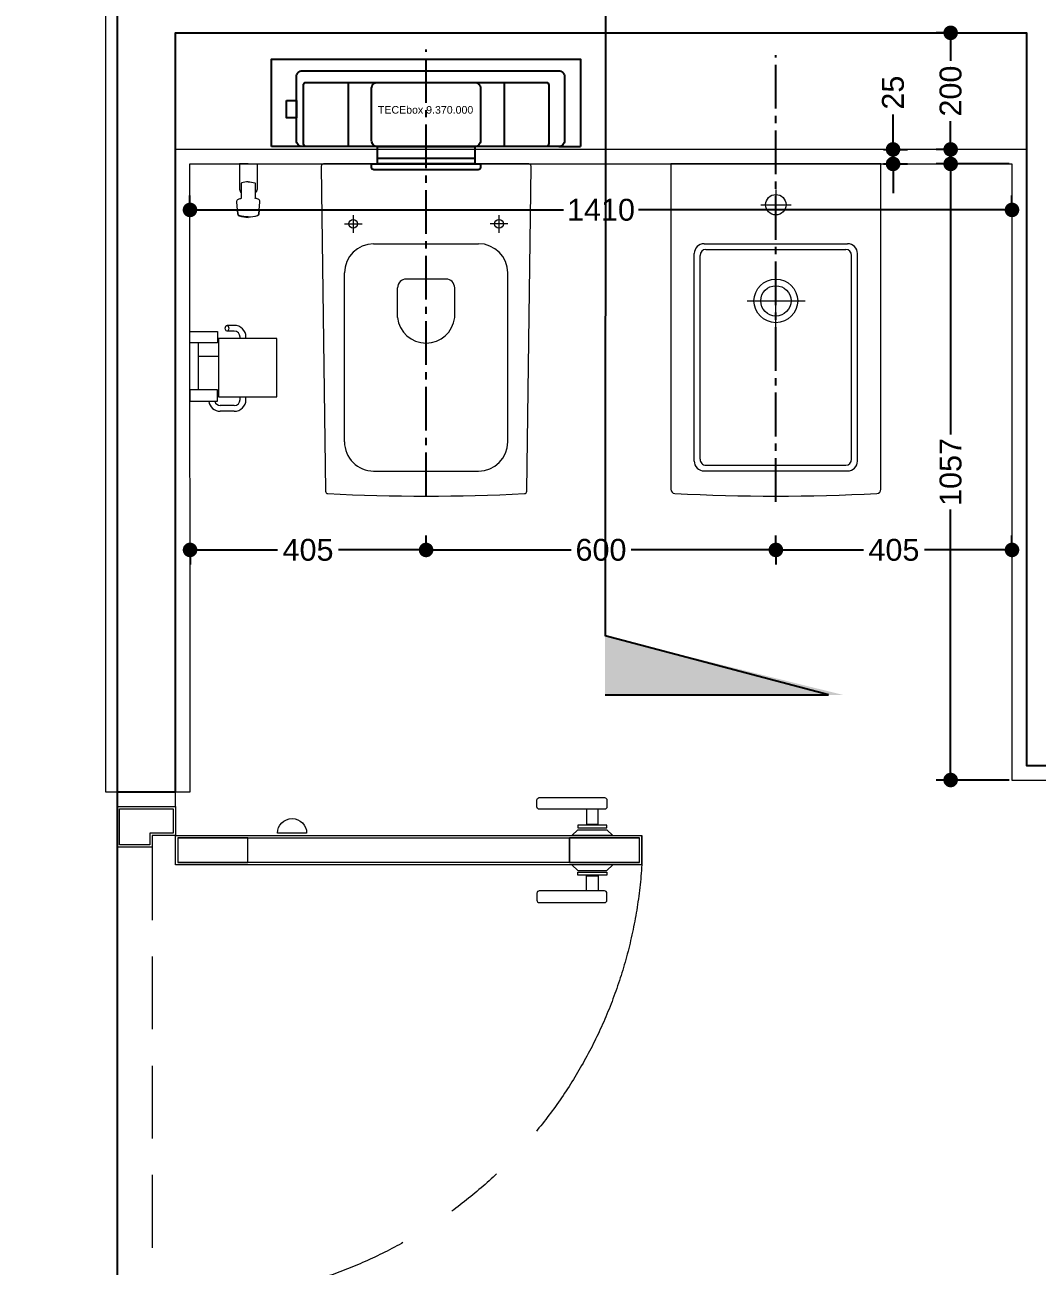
# Model space of a CAD drawing. Header units: inches. Extents: x -12478 to 399182, y -16583 to 525552.
# Drawn here: x 56256 to 57992, y 4133 to 6263 of the extents above; entities that cross this region are included whole.
import ezdxf

# ---------------------------------------------------------------- set-up
doc = ezdxf.new("R2010")
doc.units = ezdxf.units.IN
doc.header["$LTSCALE"] = 1000
doc.header["$MEASUREMENT"] = 0
for name, pattern in [('ACAD_ISO04W100', [30, 24, -3, 0, -3]), ('CENTER', [2, 1.25, -0.25, 0.25, -0.25]), ('CENTER2', [1.125, 0.75, -0.125, 0.125, -0.125]), ('HIDDEN2', [0.1875, 0.125, -0.0625])]:
    doc.linetypes.add(name, pattern=pattern)
for name, color, linetype in [('8', 8, 'Continuous'), ('A-ANNO-TXT3', 252, 'Continuous'), ('A-WALL', 7, 'Continuous'), ('Layer1', 1, 'Continuous'), ('P-SANITARY', 8, 'Continuous')]:
    doc.layers.add(name, color=color, linetype=linetype)
for name, color, linetype, lineweight in [('A-DOOR', 134, 'Continuous', 18), ('A-WALL-TILE', 8, 'Continuous', 9), ('CQ Marble', 6, 'Continuous', 0), ('CQ Sanitary', 253, 'Continuous', 0), ('Sanitary', 253, 'Continuous', 0)]:
    doc.layers.add(name, color=color, linetype=linetype, lineweight=lineweight)
doc.styles.add('Annotative', font='arial.ttf')
doc.styles.get("Standard").update_dxf_attribs({"font": 'arial.ttf'})
doc.dimstyles.new('chester 25', dxfattribs={"dimscale": 0.25, "dimtxt": 150, "dimasz": 100, "dimexe": 100, "dimexo": 20, "dimgap": 40, "dimtad": 0, "dimdec": 0, "dimzin": 0, "dimdsep": 46, "dimtxsty": 'Standard', "dimblk": 'DOT', "dimcen": 100, "dimclrd": 1, "dimclre": 1, "dimclrt": 3, "dimadec": 0, "dimazin": 0, "dimtfac": 1, "dimtdec": 0, "dimtofl": 0, "dimtmove": 0, "dimatfit": 3, "dimfxl": 1, "dimtolj": 1, "dimtzin": 0, "dimlwd": -1, "dimarcsym": 0})

# ---------------------------------------------------------------- blocks, each defined once
blk = doc.blocks.new('*U120')
for p, q in [((350, 1000), (350, 200)), ((400, 1000), (350, 1000)), ((350, 1000), (400, 1000)), ((354, 996), (354, 204)), ((354, 996), (396, 996)), ((396, 204), (396, 996)), ((400, 200), (400, 1000)), ((400, 1000), (400, 1000)), ((354, 876), (396, 876)), ((350, 200), (400, 200))]:
    blk.add_line(p, q)
at = {"color": 253, "linetype": 'HIDDEN2'}
for p, q in [((380, 160), (-380, 160)), ((-380, 100), (380, 100))]:
    blk.add_line(p, q, dxfattribs=at)
at = {"flags": 128}
for points in [[(396, 876), (354, 876), (354, 996), (396, 996)], [(396, 204), (354, 204), (354, 324), (396, 324)]]:
    blk.add_lwpolyline(points, close=True, dxfattribs=at)
for points in [[(305, 936), (305, 824, -0.414214), (301, 820), (289, 820, -0.414214), (285, 824), (285, 936, -0.414214), (289, 940), (301, 940, -0.414214)], [(445, 936), (445, 824, 0.414214), (449, 820), (461, 820, 0.414214), (465, 824), (465, 936, 0.414214), (461, 940), (449, 940, 0.414214)]]:
    blk.add_lwpolyline(points, format="xyb", close=True)
for points in [[(337, 940), (332, 940), (332, 890), (337, 890)], [(350, 950), (350, 880), (340, 890), (340, 940)], [(400, 950), (400, 880), (410, 890), (410, 940)], [(413, 940), (418, 940), (418, 890), (413, 890)], [(330.7, 925), (305, 925), (305, 905), (330.7, 905)], [(419.3, 925), (445, 925), (445, 905), (419.3, 905)], [(-450, 200), (-400, 200), (-400, 160), (-380, 160), (-380, 100), (-450, 100)], [(-446, 196), (-404, 196), (-404, 156), (-384, 156), (-384, 104), (-446, 104)], [(450, 200), (400, 200), (400, 160), (380, 160), (380, 100), (450, 100)], [(446, 196), (404, 196), (404, 156), (384, 156), (384, 104), (446, 104)]]:
    blk.add_lwpolyline(points, close=True)
at = {"linetype": 'CENTER', "ltscale": 0.4}
blk.add_arc((402.3, 199.4), 802.3, 93.7386, 179.9566, dxfattribs=at)
blk = doc.blocks.new('360x570 wc-flat-1')
for p, q in [((-144759, 73718.4), (-144759, 73688.1)), ((-144384.9, 73718.2), (-144674.9, 73718.2)), ((-144774.2, 73703.2), (-144743.9, 73703.2)), ((-144724.9, 73488.2), (-144724.9, 73668.2)), ((-144334.9, 73488.2), (-144334.9, 73668.2)), ((-144598.4, 73627.2), (-144649.3, 73627.2)), ((-144664.3, 73612.2), (-144664.3, 73544.2)), ((-144598.4, 73529.2), (-144649.3, 73529.2)), ((-144774.2, 73453.2), (-144743.9, 73453.2)), ((-144759, 73438.1), (-144759, 73468.4)), ((-144384.9, 73438.2), (-144674.9, 73438.2))]:
    blk.add_line(p, q)
at = {"flags": 128}
blk.add_lwpolyline([(-144861.8, 73402.2, 0.414214), (-144857.8, 73398.2), (-144856.8, 73398.2), (-144301.4, 73405.7), (-144300.2, 73405.7, 0.39943), (-144296.2, 73409.5, 0.026126), (-144296.2, 73746.9, 0.39943), (-144300.2, 73750.7), (-144301.4, 73750.7), (-144856.8, 73758.2), (-144857.8, 73758.2, 0.414214), (-144861.8, 73754.2)], format="xyb", close=True, dxfattribs=at)
for centre in [(-144759, 73703.2), (-144759, 73453.2)]:
    blk.add_circle(centre, 7.5)
for centre, radius, start, end in [((-144674.9, 73668.2), 50, 90, 180), ((-144384.9, 73668.2), 50, 0, 90), ((-144649.3, 73612.2), 15, 90, 180), ((-144603.6, 73578.2), 49.3, 276.0722, 83.9278), ((-144649.3, 73544.2), 15, 180, 270), ((-144674.9, 73488.2), 50, 180, 270), ((-144384.9, 73488.2), 50, 270, 0)]:
    blk.add_arc(centre, radius, start, end)
blk = doc.blocks.new('360x570 bidet-flat-1')
for p, q in [((-141909.1, 72101.4), (-142265.1, 72101.4)), ((-141912.1, 72091.4), (-142262.1, 72091.4)), ((-142282.1, 71838.4), (-142282.1, 72084.4)), ((-142272.1, 71841.4), (-142272.1, 72081.4)), ((-141902.1, 71841.4), (-141902.1, 72081.4)), ((-141892.1, 71838.4), (-141892.1, 72084.4)), ((-141912.1, 71831.4), (-142262.1, 71831.4)), ((-141909.1, 71821.4), (-142265.1, 71821.4))]:
    blk.add_line(p, q)
at = {"ltscale": 30}
for p, q in [((-142184, 71912.2), (-142184, 72011.6)), ((-142349, 71935.4), (-142349, 71987.4)), ((-142375, 71961.4), (-142323, 71961.4)), ((-142133.2, 71961.4), (-142233.2, 71961.4))]:
    blk.add_line(p, q, dxfattribs=at)
at = {"flags": 128}
blk.add_lwpolyline([(-142419, 71781.4), (-141860.6, 71781.4, 0.399035), (-141853.6, 71788.1, 0.026808), (-141853.6, 72134.8, 0.399035), (-141860.6, 72141.4), (-142419, 72141.4)], format="xyb", close=True, dxfattribs=at)
for centre, radius in [((-142349, 71961.4), 17.5), ((-142184, 71961.4), 37.5), ((-142184, 71961.4), 26)]:
    blk.add_circle(centre, radius)
for centre, radius, start, end in [((-142265.1, 72084.4), 17, 90, 180), ((-142262.1, 72081.4), 10, 90, 180), ((-141912.1, 72081.4), 10, 0, 90), ((-141909.1, 72084.4), 17, 0, 90), ((-142265.1, 71838.4), 17, 180, 270), ((-142262.1, 71841.4), 10, 180, 270), ((-141912.1, 71841.4), 10, 270, 0), ((-141909.1, 71838.4), 17, 270, 0)]:
    blk.add_arc(centre, radius, start, end)
blk = doc.blocks.new('_Dot')
at = {"color": 0, "linetype": 'ByBlock', "lineweight": -2}
blk.add_line((-0.5, 0), (-1, 0), dxfattribs=at)
at = {"color": 0, "linetype": 'ByBlock', "const_width": 0.5}
blk.add_lwpolyline([(-0.25, 0, 1), (0.25, 0, 1)], format="xyb", close=True, dxfattribs=at)
blk = doc.blocks.new('*D407')
at = {"layer": '8', "color": 1, "lineweight": -2, "transparency": 16777216}
for p, q in [((56539.3, 5950.5), (56539.3, 5970.6)), ((57949.3, 5950.6), (57949.3, 5970.6))]:
    blk.add_line(p, q, dxfattribs=at)
at = {"layer": '8', "color": 1, "transparency": 16777216}
for p, q in [((56564.3, 5945.6), (57180.2, 5945.6)), ((57924.3, 5945.6), (57308.5, 5945.6))]:
    blk.add_line(p, q, dxfattribs=at)
at = {"layer": 'Defpoints', "color": 0, "transparency": 16777216}
for p in [(56539.3, 5945.5), (57949.3, 5945.6, 0), (57949.3, 5945.6)]:
    blk.add_point(p, dxfattribs=at)
at = {"layer": '8', "color": 1, "transparency": 16777216, "xscale": 25, "yscale": 25, "zscale": 25, "rotation": 180}
blk.add_blockref('_Dot', (56539.3, 5945.6), dxfattribs=at)
at = {"layer": '8', "color": 1, "transparency": 16777216, "xscale": 25, "yscale": 25, "zscale": 25}
blk.add_blockref('_Dot', (57949.3, 5945.6), dxfattribs=at)
at = {"layer": '8', "color": 3, "transparency": 16777216, "insert": (57244.3, 5945.6), "char_height": 37.5, "attachment_point": 5}
blk.add_mtext('\\A1;1410', dxfattribs=at)
blk = doc.blocks.new('*D408')
at = {"layer": '8', "color": 1, "lineweight": -2, "transparency": 16777216}
for p, q in [((56944.3, 5367.1), (56944.3, 5387.1)), ((57544.3, 5367.1), (57544.3, 5387.1))]:
    blk.add_line(p, q, dxfattribs=at)
at = {"layer": '8', "color": 1, "transparency": 16777216}
for p, q in [((56969.3, 5362.1), (57192.9, 5362.1)), ((57519.3, 5362.1), (57295.8, 5362.1))]:
    blk.add_line(p, q, dxfattribs=at)
at = {"layer": 'Defpoints', "color": 0, "transparency": 16777216}
for p in [(56944.3, 5362.1), (57544.3, 5362.1), (57544.3, 5362.1)]:
    blk.add_point(p, dxfattribs=at)
at = {"layer": '8', "color": 1, "transparency": 16777216, "xscale": 25, "yscale": 25, "zscale": 25, "rotation": 180}
blk.add_blockref('_Dot', (56944.3, 5362.1), dxfattribs=at)
at = {"layer": '8', "color": 1, "transparency": 16777216, "xscale": 25, "yscale": 25, "zscale": 25}
blk.add_blockref('_Dot', (57544.3, 5362.1), dxfattribs=at)
at = {"layer": '8', "color": 3, "transparency": 16777216, "insert": (57244.3, 5362.1), "char_height": 37.5, "attachment_point": 5}
blk.add_mtext('\\A1;600', dxfattribs=at)
blk = doc.blocks.new('WC paper holder')
at = {"layer": 'CQ Sanitary'}
for p, q in [((9823.6, 5747.5, 0), (9811.1, 5747.5, 0)), ((9823.6, 5737.5, 0), (9811.1, 5737.5, 0)), ((9833.6, 5725, 0), (9833.6, 5727.7, 0)), ((9843.6, 5725, 0), (9843.6, 5727.9, 0)), ((9761.7, 5694.4, 0), (9796.6, 5694.4, 0)), ((9833.6, 5619.7, 0), (9833.6, 5625, 0)), ((9843.6, 5619.7, 0), (9843.6, 5625, 0)), ((9823.6, 5610, 0), (9799.6, 5610, 0)), ((9823.6, 5600, 0), (9799.6, 5600, 0))]:
    blk.add_line(p, q, dxfattribs=at)
at = {"layer": 'CQ Sanitary', "elevation": 0}
for points in [[(9794.6, 5717.3), (9747.6, 5717.3), (9747.6, 5736.8), (9794.6, 5736.8)], [(9796.6, 5625), (9896.6, 5625), (9896.6, 5725), (9796.6, 5725)], [(9794.6, 5636.7), (9747.6, 5636.7), (9747.6, 5617.2), (9794.6, 5617.2)]]:
    blk.add_lwpolyline(points, close=True, dxfattribs=at)
for points in [[(9761.7, 5717.3), (9761.7, 5636.7)], [(9761.7, 5717.3), (9761.7, 5715.3)]]:
    blk.add_lwpolyline(points, dxfattribs=at)
at = {"layer": 'CQ Sanitary'}
for centre, radius, start, end in [((9823.6, 5727.5, 0), 20, 0, 90), ((9823.6, 5727.5, 0), 10, 0, 90), ((9799.6, 5620, 0), 20, 188.1629, 270), ((9799.6, 5620, 0), 10, 196.4976, 270), ((9823.6, 5620, 0), 10, 270, 0), ((9823.6, 5620, 0), 20, 270, 0)]:
    blk.add_arc(centre, radius, start, end, dxfattribs=at)
blk.add_ellipse((9811.1, 5742.5, 0), major_axis=(0, 5), ratio=0.599997, dxfattribs=at)
blk = doc.blocks.new('*D396')
at = {"layer": '8', "color": 1, "lineweight": -2, "transparency": 16777216}
for p, q in [((56944.3, 5367.1), (56944.3, 5387.1)), ((56539.4, 5357.1), (56539.4, 5337.1))]:
    blk.add_line(p, q, dxfattribs=at)
at = {"layer": '8', "color": 1, "transparency": 16777216}
for p, q in [((56564.4, 5362.1), (56689.5, 5362.1)), ((56919.3, 5362.1), (56794.2, 5362.1))]:
    blk.add_line(p, q, dxfattribs=at)
at = {"layer": 'Defpoints', "color": 0, "transparency": 16777216}
for p in [(56539.4, 5362.1, 0), (56539.4, 5362.1), (56944.3, 5362.1, 0)]:
    blk.add_point(p, dxfattribs=at)
at = {"layer": '8', "color": 1, "transparency": 16777216, "xscale": 25, "yscale": 25, "zscale": 25, "rotation": 180}
blk.add_blockref('_Dot', (56539.4, 5362.1), dxfattribs=at)
at = {"layer": '8', "color": 1, "transparency": 16777216, "xscale": 25, "yscale": 25, "zscale": 25}
blk.add_blockref('_Dot', (56944.3, 5362.1), dxfattribs=at)
at = {"layer": '8', "color": 3, "transparency": 16777216, "insert": (56741.8, 5362.1), "char_height": 37.5, "attachment_point": 5}
blk.add_mtext('\\A1;405', dxfattribs=at)
blk = doc.blocks.new('*D416')
at = {"layer": '8', "color": 1, "lineweight": -2, "transparency": 16777216}
for p, q in [((57844.8, 6249.5), (57819.1, 6249.5)), ((57844.8, 6049.4), (57819.1, 6049.4))]:
    blk.add_line(p, q, dxfattribs=at)
at = {"layer": '8', "color": 1, "transparency": 16777216}
for p, q in [((57844.1, 6224.5), (57844.1, 6201.2)), ((57844.1, 6074.4), (57844.1, 6097.8))]:
    blk.add_line(p, q, dxfattribs=at)
at = {"layer": 'Defpoints', "color": 0, "transparency": 16777216}
for p in [(57844.1, 6249.5), (57849.8, 6249.5, 0), (57849.8, 6049.4, 0)]:
    blk.add_point(p, dxfattribs=at)
at = {"layer": '8', "color": 1, "transparency": 16777216, "xscale": 25, "yscale": 25, "zscale": 25}
for p, rotation in [((57844.1, 6249.5), 90), ((57844.1, 6049.4), 270)]:
    blk.add_blockref('_Dot', p, dxfattribs=dict(at, rotation=rotation))
at = {"layer": '8', "color": 3, "transparency": 16777216, "insert": (57844.1, 6149.5), "char_height": 37.5, "attachment_point": 5, "rotation": 90}
blk.add_mtext('\\A1;200', dxfattribs=at)
blk = doc.blocks.new('HG-bidette ablution spray 32129000 top')
at = {"color": 0, "linetype": 'Continuous'}
for points in [[(-58.3, -15.5), (-73.3, -15.5), (-73.3, -58.8, 0.230942), (-70.3, -65)], [(-58.3, -15.5), (-43.3, -15.5), (-43.3, -58.8, -0.230942), (-46.3, -65)], [(-58.3, -46.2, 0.078892), (-69.6, -48, 0.156844), (-70.3, -48.8), (-70.3, -74.4)], [(-58.3, -46.2, -0.078892), (-47, -48, -0.156844), (-46.3, -48.8), (-46.3, -74.4)], [(-58.3, -106.6, -0.081202), (-73.9, -104.1, -0.215294), (-76.3, -101.6), (-78.2, -80.3, -0.311261), (-75, -76), (-75, -76, -0.06943), (-69.7, -74.3), (-69.7, -74.3)], [(-58.3, -106.6, 0.081202), (-42.7, -104.1, 0.215294), (-40.3, -101.6), (-38.4, -80.3, 0.311261), (-41.6, -76), (-41.6, -76, 0.06943), (-46.9, -74.3), (-46.9, -74.3)], [(-76.9, -94.9), (-76.4, -101.9, 0.258672), (-73.9, -104.7, 0.081315), (-58.3, -107.2, 0.081315)], [(-39.7, -94.9), (-40.3, -101.9, -0.258672), (-42.7, -104.7, -0.081315), (-58.3, -107.2, -0.081315)]]:
    blk.add_lwpolyline(points, format="xyb", dxfattribs=at)
blk = doc.blocks.new('TECEbox')
for p, q in [((4538.6, -203.9), (4538.6, -313.9)), ((4806.4, -203.9), (4806.4, -313.9)), ((4467, -313.9), (4407.5, -313.9)), ((4900, -313.9), (4937.5, -313.9)), ((4589, -333.9), (4756, -333.9))]:
    blk.add_line(p, q)
blk.add_lwpolyline([(4407.5, -313.9), (4407.5, -163.9), (4937.5, -163.9), (4937.5, -313.9)])
for points in [[(4450.3, -303.9), (4450.3, -193.9, -0.414214), (4460.3, -183.9), (4900, -183.9, -0.414214), (4910, -193.9), (4910, -303.9, -0.414214), (4900, -313.9), (4460.3, -313.9, -0.414214)], [(4467, -203.9), (4878.1, -203.9, -0.414214), (4883.1, -208.9), (4883.1, -308.9, -0.414214), (4878.1, -313.9), (4467, -313.9, -0.414214), (4462, -308.9), (4462, -208.9, -0.414214)], [(4589, -203.9), (4756, -203.9, -0.414214), (4766, -213.9), (4766, -303.9, -0.414214), (4756, -313.9), (4589, -313.9, -0.414214), (4579, -303.9), (4579, -213.9, -0.414214)], [(4579, -349.9), (4579, -343.9), (4766, -343.9), (4766, -349.9, -0.414214), (4762, -353.9), (4583, -353.9, -0.414214)]]:
    blk.add_lwpolyline(points, format="xyb", close=True)
for points in [[(4433.3, -235.1), (4450.3, -235.1), (4450.3, -264.6), (4433.3, -264.6)], [(4589, -313.9), (4756, -313.9), (4756, -343.9), (4589, -343.9)]]:
    blk.add_lwpolyline(points, close=True)
at = {"insert": (4572.9, -244.6), "char_height": 13, "attachment_point": 1, "style": 'Annotative'}
blk.add_mtext_dynamic_manual_height_columns('\\pxqc,t9;TECEbox 9.370.000', width=197.506, gutter_width=12.5, heights=[0], dxfattribs=at)
blk = doc.blocks.new('*D400')
at = {"layer": '8', "color": 1, "lineweight": -2, "transparency": 16777216}
for p, q in [((57949.3, 5367.1), (57949.3, 5387.1)), ((57544.3, 5357.1), (57544.3, 5337.1))]:
    blk.add_line(p, q, dxfattribs=at)
at = {"layer": '8', "color": 1, "transparency": 16777216}
for p, q in [((57569.3, 5362.1), (57694.5, 5362.1)), ((57924.3, 5362.1), (57799.2, 5362.1))]:
    blk.add_line(p, q, dxfattribs=at)
at = {"layer": 'Defpoints', "color": 0, "transparency": 16777216}
for p in [(57544.3, 5362.1, 0), (57544.3, 5362.1), (57949.3, 5362.1, 0)]:
    blk.add_point(p, dxfattribs=at)
at = {"layer": '8', "color": 1, "transparency": 16777216, "xscale": 25, "yscale": 25, "zscale": 25, "rotation": 180}
blk.add_blockref('_Dot', (57544.3, 5362.1), dxfattribs=at)
at = {"layer": '8', "color": 1, "transparency": 16777216, "xscale": 25, "yscale": 25, "zscale": 25}
blk.add_blockref('_Dot', (57949.3, 5362.1), dxfattribs=at)
at = {"layer": '8', "color": 3, "transparency": 16777216, "insert": (57746.8, 5362.1), "char_height": 37.5, "attachment_point": 5}
blk.add_mtext('\\A1;405', dxfattribs=at)
blk = doc.blocks.new('*D423')
at = {"layer": '8', "color": 1, "lineweight": -2, "transparency": 16777216}
for p, q in [((57944.3, 6024.5), (57819.1, 6024.5)), ((57944.3, 4967.3), (57819.1, 4967.3))]:
    blk.add_line(p, q, dxfattribs=at)
at = {"layer": '8', "color": 1, "transparency": 16777216}
for p, q in [((57844.1, 5999.5), (57844.1, 5560.1)), ((57844.1, 4992.3), (57844.1, 5431.6))]:
    blk.add_line(p, q, dxfattribs=at)
at = {"layer": 'Defpoints', "color": 0, "transparency": 16777216}
for p in [(57844.1, 6024.5), (57949.3, 6024.5, 0), (57949.3, 4967.3, 0)]:
    blk.add_point(p, dxfattribs=at)
at = {"layer": '8', "color": 1, "transparency": 16777216, "xscale": 25, "yscale": 25, "zscale": 25}
for p, rotation in [((57844.1, 6024.5), 90), ((57844.1, 4967.3), 270)]:
    blk.add_blockref('_Dot', p, dxfattribs=dict(at, rotation=rotation))
at = {"layer": '8', "color": 3, "transparency": 16777216, "insert": (57844.1, 5495.9), "char_height": 37.5, "attachment_point": 5, "rotation": 90}
blk.add_mtext('\\A1;1057', dxfattribs=at)
blk = doc.blocks.new('*D402')
at = {"layer": '8', "color": 1, "transparency": 16777216}
for p, q in [((57745.3, 6074.4), (57745.3, 6109.4)), ((57745.3, 5999.5), (57745.3, 5974.5))]:
    blk.add_line(p, q, dxfattribs=at)
at = {"layer": '8', "color": 1, "lineweight": -2, "transparency": 16777216}
for p, q in [((57728.7, 6049.4), (57770.3, 6049.4)), ((57728.7, 6024.5), (57770.3, 6024.5))]:
    blk.add_line(p, q, dxfattribs=at)
at = {"layer": 'Defpoints', "color": 0, "transparency": 16777216}
for p in [(57723.7, 6049.4, 0), (57723.7, 6024.5), (57745.3, 6024.5)]:
    blk.add_point(p, dxfattribs=at)
at = {"layer": '8', "color": 1, "transparency": 16777216, "xscale": 25, "yscale": 25, "zscale": 25}
for p, rotation in [((57745.3, 6049.4), 270), ((57745.3, 6024.5), 90)]:
    blk.add_blockref('_Dot', p, dxfattribs=dict(at, rotation=rotation))
at = {"layer": '8', "color": 3, "transparency": 16777216, "insert": (57745.3, 6146.8), "char_height": 37.5, "attachment_point": 5, "rotation": 90}
blk.add_mtext('\\A1;25', dxfattribs=at)

msp = doc.modelspace()

# ---------------------------------------------------------------- hatches: boundary and pattern name
at = {"layer": 'Layer1'}
msp.add_hatch(color=256, dxfattribs=at).paths.add_polyline_path([(57659.2, 5113.4), (57251.2, 5214.6), (57251.2, 5113.4)])

# ---------------------------------------------------------------- linework, layer by layer
at = {"layer": '8', "color": 1, "elevation": 0}
msp.add_lwpolyline([(57289.4, 1649.5), (54414.4, 1649.6), (54414.4, 6349.5), (49889.3, 6349.5), (49889.3, 12344.5), (59789.3, 12344.5), (59789.3, 6349.5), (56414.3, 6349.5), (56414.3, 3040.9), (57289.4, 3040.9), (57289.4, 1649.5)], dxfattribs=at)
at = {"layer": 'A-ANNO-TXT3', "linetype": 'CENTER2', "ltscale": 0.1}
for p, q in [((56944.3, 5454.5, 0), (56944.3, 6221.1, 0)), ((57544.3, 5444.5, 0), (57544.3, 6211.1, 0))]:
    msp.add_line(p, q, dxfattribs=at)
at = {"layer": 'A-DOOR', "elevation": 0}
msp.add_lwpolyline([(56414.4, 4921.9), (56514.4, 4921.9), (56514.4, 4946.9), (56414.4, 4946.9)], close=True, dxfattribs=at)
msp.add_lwpolyline([(56739.4, 4876), (56689.4, 4876, -1)], format="xyb", close=True, dxfattribs=at)
at = {"layer": 'A-WALL', "elevation": 0}
msp.add_lwpolyline([(60131, 8586), (60139.3, 9914.6), (59789.3, 9914.6), (59789.3, 6349.5), (56414.3, 6349.5), (56414.3, 6349.5), (56414.3, 6349.5), (56414.3, 6149.5), (56414.3, 6149.5), (56414.4, 4947), (56514.4, 4947), (56514.3, 6249.5), (57974.3, 6249.5), (57974.3, 4992.3), (58074.3, 4992.3), (58074.3, 6249.5), (59789.3, 6249.5), (59789.4, 4944.6), (60139.4, 4944.6), (60139.3, 6249.6)], close=True, dxfattribs=at)
at = {"layer": 'A-WALL-TILE', "lineweight": 0, "elevation": 0}
msp.add_lwpolyline([(60139.3, 9934.6), (59769.3, 9934.6), (59769.3, 6369.5), (56394.3, 6369.5), (56394.3, 4947), (56414.4, 4946.9)], dxfattribs=at)
at = {"layer": 'CQ Marble'}
msp.add_line((57974.3, 6049.4, 0), (56514.3, 6049.4, 0), dxfattribs=at)
at = {"layer": 'CQ Marble', "elevation": 0}
msp.add_lwpolyline([(56514.4, 4947), (56539.4, 4946.9), (56539.3, 6024.4), (57949.3, 6024.5), (57949.3, 4967.3), (58099.3, 4967.3), (58099.3, 6224.5), (59764.3, 6224.5), (59764.4, 4919.6), (59889.4, 4919.6)], dxfattribs=at)
at = {"layer": 'Layer1', "linetype": 'ACAD_ISO04W100', "ltscale": 10}
msp.add_line((57258.8, 13504.4, 0), (57251.2, 5214.6, 0), dxfattribs=at)
at = {"layer": 'Layer1'}
for p, q in [((57634.7, 5113.4, 0), (57251.2, 5214.6, 0)), ((57251.2, 5113.4, 0), (57634.7, 5113.4, 0))]:
    msp.add_line(p, q, dxfattribs=at)

# ---------------------------------------------------------------- block references
at = {"layer": '8', "color": 2}
msp.add_blockref('WC paper holder', (46791.7, 0), dxfattribs=at)
at = {"layer": 'A-DOOR', "xscale": -1, "rotation": 270.000423282991}
msp.add_blockref('*U120', (56314.4, 4472, 0), dxfattribs=at)
at = {"layer": 'CQ Sanitary', "rotation": 270.0004232829215}
for name, p in [('360x570 wc-flat-1', (-16632.8, -138837.9, 0)), ('360x570 bidet-flat-1', (-14416.1, -136395, 0))]:
    msp.add_blockref(name, p, dxfattribs=at)
at = {"layer": 'P-SANITARY'}
msp.add_blockref('TECEbox', (52271.8, 6368.4, 0), dxfattribs=at)
at = {"layer": 'Sanitary', "xscale": 0.9996154264878827, "yscale": 0.9996154264878827, "zscale": 0.9996154264878827}
msp.add_blockref('HG-bidette ablution spray 32129000 top', (56697.6, 6040, 0), dxfattribs=at)

# ---------------------------------------------------------------- dimensions: what is measured, and where the dimension line sits
at = {"layer": '8', "color": 2}
for base, p1, p2, picture, middle in [((57844.1, 6249.5), (57849.8, 6049.4, 0), (57849.8, 6249.5, 0), '*D416', (57844.1, 6149.5)), ((57844.1, 6024.5), (57949.3, 4967.3, 0), (57949.3, 6024.5, 0), '*D423', (57844.1, 5495.9))]:
    dim = msp.add_linear_dim(base=base, p1=p1, p2=p2, angle=90, dimstyle='chester 25', dxfattribs=at)
    dim.commit()
    dim.dimension.update_dxf_attribs({"geometry": picture, "text_midpoint": middle})
dim = msp.add_linear_dim(base=(57745.3, 6024.5), p1=(57723.7, 6049.4, 0), p2=(57723.7, 6024.5), angle=90, dimstyle='chester 25', dxfattribs=at)
dim.commit()
dim.dimension.update_dxf_attribs({"geometry": '*D402', "text_midpoint": (57745.3, 6146.8), "dimtype": 160})
for base, p1, p2, picture, middle in [((57949.3, 5945.6, 0), (56539.3, 5945.5, 0), (57949.3, 5945.6, 0), '*D407', (57244.3, 5945.6, 0)), ((56539.4, 5362.1), (56944.3, 5362.1, 0), (56539.4, 5362.1, 0), '*D396', (56741.8, 5362.1)), ((57544.3, 5362.1, 0), (56944.3, 5362.1, 0), (57544.3, 5362.1, 0), '*D408', (57244.3, 5362.1, 0)), ((57544.3, 5362.1, 0), (57949.3, 5362.1, 0), (57544.3, 5362.1, 0), '*D400', (57746.8, 5362.1, 0))]:
    dim = msp.add_linear_dim(base=base, p1=p1, p2=p2, dimstyle='chester 25', dxfattribs=at)
    dim.commit()
    dim.dimension.update_dxf_attribs({"geometry": picture, "text_midpoint": middle})

doc.saveas('drawing.dxf')
